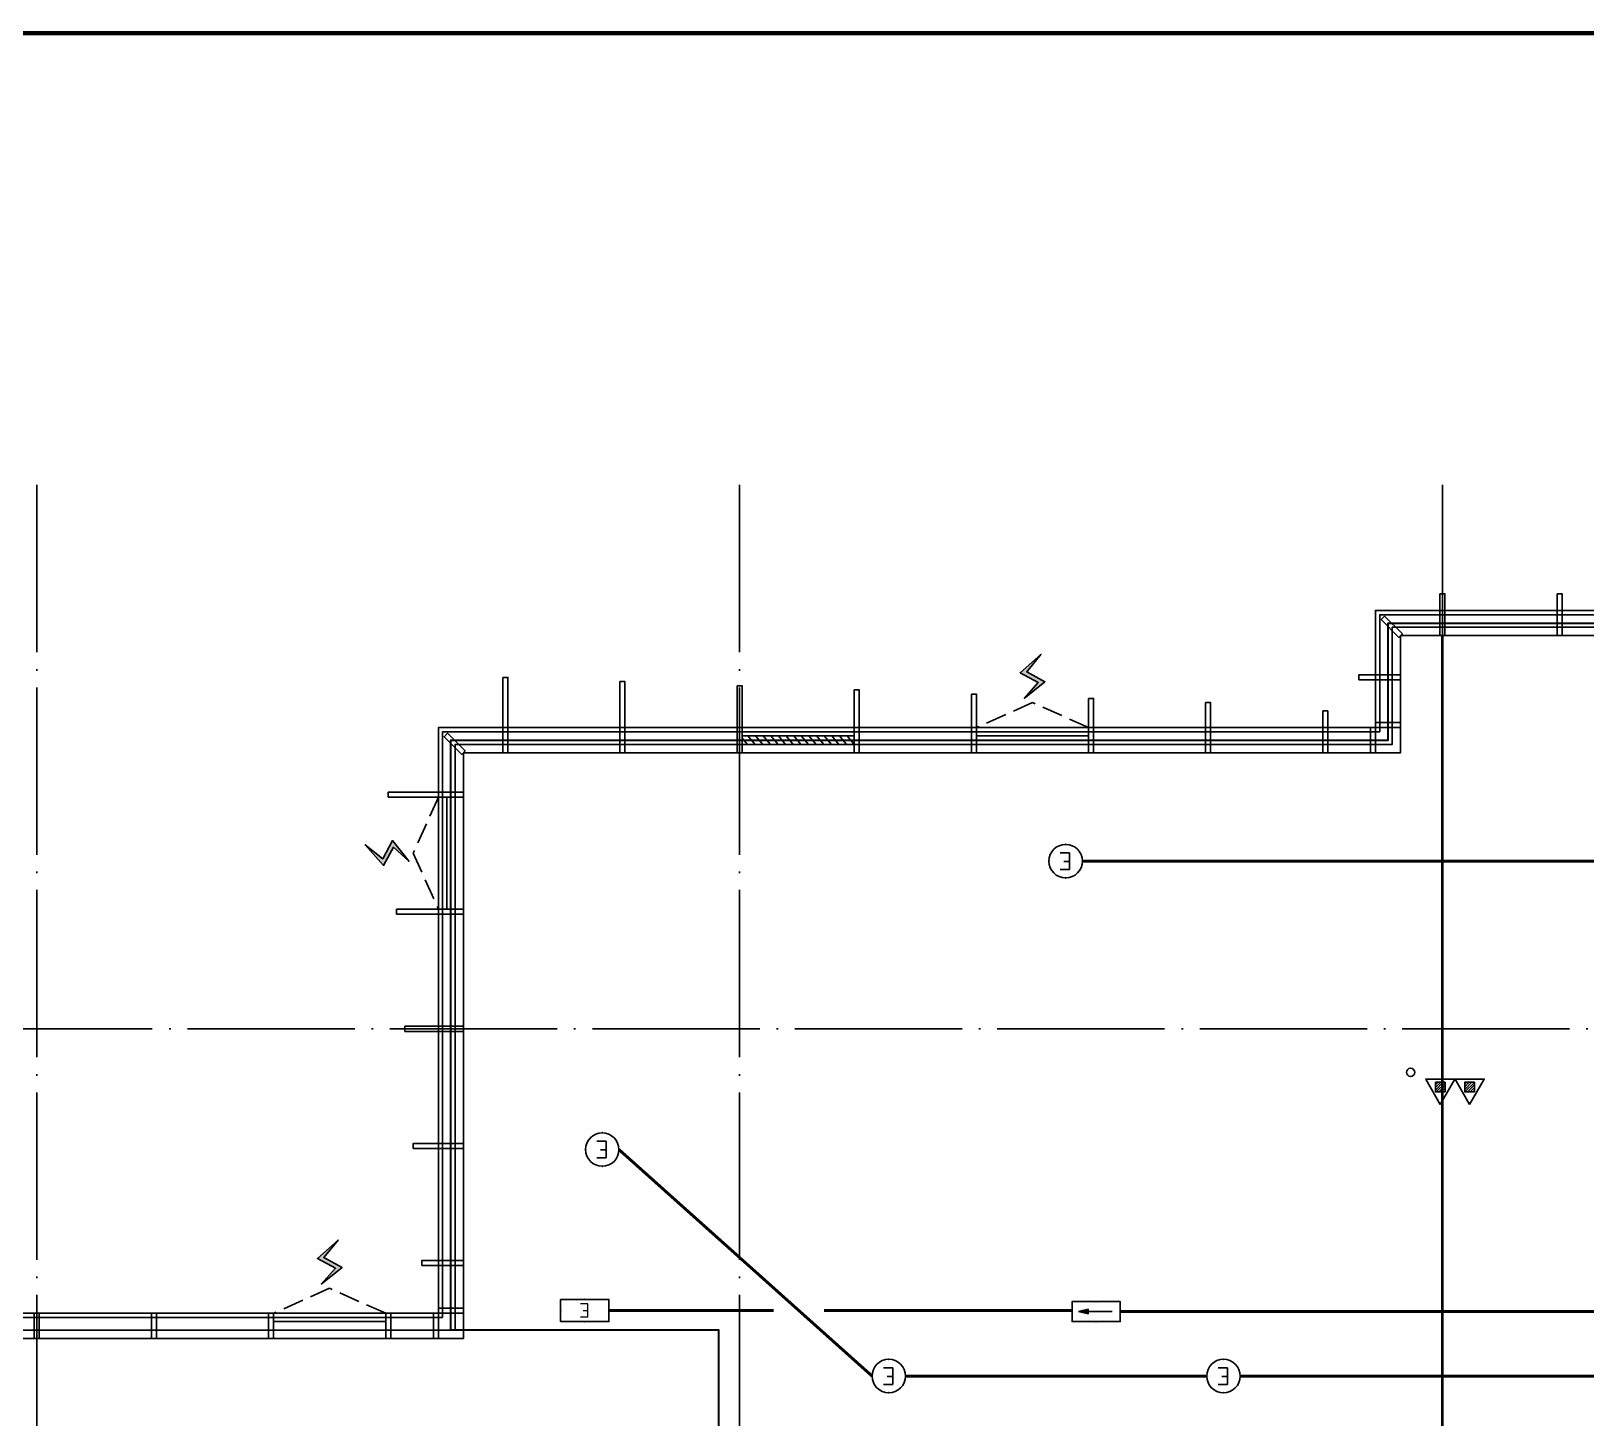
# Model space of a CAD drawing. Extents: x -292644 to 261407, y -12902 to 435090.
# Drawn here: x 120089 to 138672, y 147750 to 164325 of the extents above; entities that cross this region are included whole.
import ezdxf
from ezdxf.enums import TextEntityAlignment as Align
from ezdxf.xclip import XClip

# ---------------------------------------------------------------- set-up
doc = ezdxf.new("R2010")
doc.units = 0
doc.header["$LTSCALE"] = 1000
doc.header["$MEASUREMENT"] = 0
for name, pattern in [('104-10 轴网$0$DOTE', [2.42, 2, -0.2, 0.02, -0.2]), ('8#楼幕墙$0$109-34 轴网$0$L1$0$$AUDIT_BAD_LTYPE1', [0]), ('8#楼幕墙$0$DASH', [0.35, 0.25, -0.1]), ('DASH', [0.35, 0.25, -0.1]), ('X-104 8#10#平面_t3$0$109-34 轴网$0$L1$0$$AUDIT_BAD_LTYPE1', [0]), ('X-104 8#10#平面_t3$0$DASH', [0.35, 0.25, -0.1])]:
    doc.linetypes.add(name, pattern=pattern)
doc.layers.get('0').update_dxf_attribs({"linetype": 'CONTINUOUS'})
doc.layers.get('Defpoints').update_dxf_attribs({"linetype": 'CONTINUOUS'})
for name, color, linetype in [('104-10 轴网$0$A_AXIS-轴线', 36, '104-10 轴网$0$DOTE'), ('8#楼幕墙$0$04-电动窗', 1, 'CONTINUOUS'), ('8#楼幕墙$0$A-C_玻璃幕墙', 140, 'CONTINUOUS'), ('8#楼幕墙$0$A-SUR_看线', 231, 'CONTINUOUS'), ('8#楼幕墙$0$A-TECH_结构', 21, 'CONTINUOUS'), ('EQUIP-照明', 3, 'CONTINUOUS'), ('WIRE-应急', 2, 'DASH'), ('X-104 8#10#平面_t3$0$A-O_分水线', 127, 'CONTINUOUS'), ('X-104 8#10#平面_t3$0$A-SUR_看线', 231, 'CONTINUOUS'), ('X-104 8#10#平面_t3$0$A-TECH_结构', 21, 'CONTINUOUS'), ('X-104 8#10#平面_t3$0$水-消火栓', 41, 'CONTINUOUS')]:
    doc.layers.add(name, color=color, linetype=linetype)
doc.layers.add('X-104 8#10#平面_t3$0$000套内', color=226, linetype='CONTINUOUS', lineweight=30, plot=False)
doc.layers.get('X-104 8#10#平面_t3$0$A-O_分水线').off()
doc.styles.add('_TEL_DIM', font='SIMPLEX', dxfattribs={"width": 0.7, "height": 3.5, "bigfont": 'HZTXT'})
doc.styles.get("Standard").update_dxf_attribs({"font": 'gbenor.shx', "bigfont": 'gbcbig.shx'})

# ---------------------------------------------------------------- blocks, each defined once
blk = doc.blocks.new('104-10 轴网')
at = {"layer": '104-10 轴网$0$A_AXIS-轴线', "linetype": '104-10 轴网$0$DOTE'}
for p, q in [((128830, 40100), (128830, -6500)), ((137230, 40100), (137230, -6500)), ((145630, 40100), (145630, -6500)), ((168930, 33600), (113930, 33600))]:
    blk.add_line(p, q, dxfattribs=at)
at = {"layer": 'Defpoints'}
blk.add_lwpolyline([(104380, 45500), (178480, 45500), (178480, -11900), (104380, -11900)], close=True, dxfattribs=at)
blk = doc.blocks.new('图框-A1')
at = {"const_width": 0.5}
blk.add_lwpolyline([(766, 584), (25, 584), (25, 10), (766, 10)], close=True, dxfattribs=at)
blk = doc.blocks.new('X-104 8#10#平面_t3$0$fdhggh')
at = {"layer": 'X-104 8#10#平面_t3$0$A-TECH_结构', "linetype": 'X-104 8#10#平面_t3$0$109-34 轴网$0$L1$0$$AUDIT_BAD_LTYPE1'}
blk.add_lwpolyline([(42500, 147300), (42500, 157100), (24700, 157100), (24700, 155700), (13500, 155700), (13500, 148700), (7900, 148700), (7900, 147300), (-3300, 147300), (-3300, 136100), (-4700, 136100), (-4700, 115500), (8900, 115500), (8900, 118300), (20100, 118300), (20100, 130900), (27100, 130900), (27100, 135100), (33100, 135100), (33100, 132300), (45300, 132300), (45300, 147300)], close=True, dxfattribs=at)
blk = doc.blocks.new('104-8910 结构')
at = {"layer": 'Defpoints'}
blk.add_lwpolyline([(-19000, -118200), (61000, -118200), (61000, 41800), (-19000, 41800)], close=True, dxfattribs=at)
blk = doc.blocks.new('8#楼幕墙$0$$WINLIB2D$00000039')
at = {"color": 0}
for points in [[(-0.5, 0.5), (-0.5, -0.5)], [(0.5, 0.5), (-0.5, 0.5)], [(0.5, -0.5), (0.5, 0.5)], [(-0.5, 0.167), (0.5, 0.167)], [(-0.384, -0.167), (-0.448, 0.167)], [(-0.316, -0.167), (-0.38, 0.167)], [(-0.248, -0.167), (-0.312, 0.167)], [(-0.18, -0.167), (-0.244, 0.167)], [(-0.112, -0.167), (-0.176, 0.167)], [(-0.044, -0.167), (-0.108, 0.167)], [(0.024, -0.167), (-0.04, 0.167)], [(0.092, -0.167), (0.028, 0.167)], [(0.16, -0.167), (0.096, 0.167)], [(0.228, -0.167), (0.164, 0.167)], [(0.296, -0.167), (0.232, 0.167)], [(0.364, -0.167), (0.3, 0.167)], [(0.432, -0.167), (0.368, 0.167)], [(0.5, -0.167), (0.436, 0.167)], [(-0.452, -0.167), (-0.5, 0.084)], [(-0.5, -0.167), (0.5, -0.167)], [(0.5, -0.5), (-0.5, -0.5)]]:
    blk.add_lwpolyline(points, dxfattribs=at)
blk = doc.blocks.new('8#楼幕墙$0$$TCHSYS$WIN2D')
for p, q in [((-0.5, 0.5), (0.5, 0.5)), ((-0.5, 0.5), (-0.5, -0.5)), ((0.5, 0.5), (0.5, -0.5)), ((0.5, 0.167), (-0.5, 0.167)), ((0.5, -0.167), (-0.5, -0.167)), ((-0.5, -0.5), (0.5, -0.5))]:
    blk.add_line(p, q)
blk = doc.blocks.new('8#楼幕墙$0$开启扇')
at = {"layer": '8#楼幕墙$0$04-电动窗'}
h = blk.add_hatch(color=1, dxfattribs=at)
h.dxf.hatch_style = 1
h.paths.add_polyline_path([(771, 399), (600, 588), (817, 705), (569, 925), (738, 715), (521, 598)])
at = {"linetype": '8#楼幕墙$0$DASH'}
blk.add_lwpolyline([(0, 50), (670, 350), (1340, 50)], dxfattribs=at)
at = {"layer": '8#楼幕墙$0$04-电动窗', "color": 1}
blk.add_lwpolyline([(771, 399), (600, 588), (817, 705), (569, 925), (738, 715), (521, 598), (771, 399)], close=True, dxfattribs=at)
at = {"xscale": -1340, "yscale": 300, "zscale": 1340, "rotation": 180}
blk.add_blockref('8#楼幕墙$0$$TCHSYS$WIN2D', (670, -100), dxfattribs=at)
blk = doc.blocks.new('8#楼幕墙$0$ii')
blk.add_lwpolyline([(-1340, 0), (0, 0), (0, -150), (-1340, -150)], close=True)
blk = doc.blocks.new('8#楼幕墙$0$A$C13E80662')
for points in [[(150, 150), (150, 200), (0, 200), (0, 0), (150, 0)], [(150, 0), (200, 0), (200, 150), (150, 150)]]:
    blk.add_lwpolyline(points)
blk = doc.blocks.new('8#楼幕墙')
at = {"layer": '8#楼幕墙$0$A-C_玻璃幕墙'}
for points in [[(25170, 157600), (25230, 157600), (25230, 157100), (25170, 157100)], [(26570, 157600), (26630, 157600), (26630, 157100), (26570, 157100)], [(-3600, 136400), (-3600, 147600), (7600, 147600), (7600, 149000), (13200, 149000), (13200, 156000), (24400, 156000), (24400, 157400), (42800, 157400), (42800, 147600), (45600, 147600), (45600, 132000), (32800, 132000), (32800, 134800), (27400, 134800), (27400, 130600), (20400, 130600), (20400, 118000), (9200, 118000), (9200, 115200), (-5000, 115200), (-5000, 136400)], [(-3550, 136350), (-3550, 147550), (7650, 147550), (7650, 148950), (13250, 148950), (13250, 155950), (24450, 155950), (24450, 157350), (42750, 157350), (42750, 147550), (45550, 147550), (45550, 132050), (32850, 132050), (32850, 134850), (27350, 134850), (27350, 130650), (20350, 130650), (20350, 118050), (9150, 118050), (9150, 115250), (-4950, 115250), (-4950, 136350)], [(24509, 157333), (24467, 157291), (24679, 157079), (24721, 157121)], [(-3400, 136200), (-3400, 147400), (7800, 147400), (7800, 148800), (13400, 148800), (13400, 155800), (24600, 155800), (24600, 157200), (42600, 157200), (42600, 147400), (45400, 147400), (45400, 132200), (33000, 132200), (33000, 135000), (27200, 135000), (27200, 130800), (20200, 130800), (20200, 118200), (9000, 118200), (9000, 115400), (-4800, 115400), (-4800, 136200)], [(13970, 156600), (14030, 156600), (14030, 155700), (13970, 155700)], [(15370, 156550), (15430, 156550), (15430, 155700), (15370, 155700)], [(16770, 156500), (16830, 156500), (16830, 155700), (16770, 155700)], [(24200, 156570), (24200, 156630), (24700, 156630), (24700, 156570)], [(18170, 156450), (18230, 156450), (18230, 155700), (18170, 155700)], [(19570, 156400), (19630, 156400), (19630, 155700), (19570, 155700)], [(20970, 156350), (21030, 156350), (21030, 155700), (20970, 155700)], [(22370, 156300), (22430, 156300), (22430, 155700), (22370, 155700)], [(23770, 156200), (23830, 156200), (23830, 155700), (23770, 155700)], [(13309, 155933), (13267, 155891), (13479, 155679), (13521, 155721)], [(24400, 156000), (24340, 156000), (24340, 155700), (24400, 155700)], [(24400, 156060), (24400, 156000), (24700, 156000), (24700, 156060)], [(12600, 155170), (12600, 155230), (13500, 155230), (13500, 155170)], [(12700, 153770), (12700, 153830), (13500, 153830), (13500, 153770)], [(12800, 152370), (12800, 152430), (13500, 152430), (13500, 152370)], [(12900, 150970), (12900, 151030), (13500, 151030), (13500, 150970)], [(13000, 149570), (13000, 149630), (13500, 149630), (13500, 149570)], [(13200, 149060), (13200, 149000), (13500, 149000), (13500, 149060)], [(8370, 149000), (8430, 149000), (8430, 148700), (8370, 148700)], [(9770, 149000), (9830, 149000), (9830, 148700), (9770, 148700)], [(11170, 149000), (11230, 149000), (11230, 148700), (11170, 148700)], [(12570, 149000), (12630, 149000), (12630, 148700), (12570, 148700)], [(13200, 149000), (13140, 149000), (13140, 148700), (13200, 148700)]]:
    blk.add_lwpolyline(points, close=True, dxfattribs=at)
at = {"layer": '8#楼幕墙$0$A-SUR_看线'}
for p, q in [((9830, 149000), (9770, 149000)), ((11230, 149000), (11170, 149000)), ((12630, 149000), (12570, 149000))]:
    blk.add_line(p, q, dxfattribs=at)
at = {"layer": '8#楼幕墙$0$A-TECH_结构'}
blk.add_lwpolyline([(-3300, 136100), (-3300, 147300), (7900, 147300), (7900, 148700), (13500, 148700), (13500, 155700), (24700, 155700), (24700, 157100), (42500, 157100), (42500, 147300), (45300, 147300), (45300, 132300), (33100, 132300), (33100, 135100), (27100, 135100), (27100, 130900), (20100, 130900), (20100, 118300), (8900, 118300), (8900, 115500), (-4700, 115500), (-4700, 136100)], close=True, dxfattribs=at)
at = {"layer": '8#楼幕墙$0$A-C_玻璃幕墙'}
for p in [(26570, 157350), (16770, 155950), (18170, 155950)]:
    blk.add_blockref('8#楼幕墙$0$ii', p, dxfattribs=at)
at = {"layer": '8#楼幕墙$0$A-C_玻璃幕墙', "linetype": '8#楼幕墙$0$109-34 轴网$0$L1$0$$AUDIT_BAD_LTYPE1', "xscale": -1}
for p in [(20970, 155950), (12570, 148950)]:
    blk.add_blockref('8#楼幕墙$0$开启扇', p, dxfattribs=at)
at = {"layer": '8#楼幕墙$0$A-C_玻璃幕墙', "rotation": 90}
for name, p in [('8#楼幕墙$0$A$C13E80662', (24600, 155800)), ('8#楼幕墙$0$ii', (13250, 153770)), ('8#楼幕墙$0$ii', (13250, 152370)), ('8#楼幕墙$0$A$C13E80662', (13400, 148800))]:
    blk.add_blockref(name, p, dxfattribs=at)
at = {"layer": '8#楼幕墙$0$A-C_玻璃幕墙', "linetype": '8#楼幕墙$0$109-34 轴网$0$L1$0$$AUDIT_BAD_LTYPE1', "xscale": -1, "rotation": 90}
blk.add_blockref('8#楼幕墙$0$开启扇', (13250, 155170), dxfattribs=at)
at = {"layer": 'Defpoints', "color": 2, "linetype": '8#楼幕墙$0$109-34 轴网$0$L1$0$$AUDIT_BAD_LTYPE1', "xscale": 1340, "yscale": 300, "zscale": -1340}
blk.add_blockref('8#楼幕墙$0$$WINLIB2D$00000039', (17500, 155850), dxfattribs=at)
blk = doc.blocks.new('X-104 8#10#平面_t3$0$$TWTSYS$00000546')
h = blk.add_hatch()
h.set_pattern_fill('ANSI31', color=256, scale=200, style=0)
h.set_pattern_definition([(45, (-38543.802, -6670.83), (-17.67767, 17.67767), [])])
h.paths.add_polyline_path([(-65, 174), (65, 174), (65, 44), (-65, 44)])
for points in [[(0, 344), (-198, 0), (198, 0)], [(-65, 174), (65, 174), (65, 44), (-65, 44)]]:
    blk.add_lwpolyline(points, close=True)
blk = doc.blocks.new('X-104 8#10#平面_t3$0$A$C46662BA1')
at = {"layer": 'X-104 8#10#平面_t3$0$水-消火栓'}
blk.add_circle((136577, 151880), 50, dxfattribs=at)
at = {"layer": 'X-104 8#10#平面_t3$0$水-消火栓', "xscale": 0.88, "yscale": 0.88, "zscale": 0.88, "rotation": 179.9999999999992}
for p in [(136932, 151800), (137282, 151800)]:
    blk.add_blockref('X-104 8#10#平面_t3$0$$TWTSYS$00000546', p, dxfattribs=at)
blk = doc.blocks.new('X-104 8#10#平面_t3')
at = {"layer": 'X-104 8#10#平面_t3$0$000套内'}
blk.add_lwpolyline([(136857, 143750), (132207, 143750), (132207, 144850), (128307, 144850), (128307, 148800), (125107, 148800), (125107, 155850), (136307, 155850), (136307, 157250), (154407, 157250), (154407, 147450), (157207, 147450), (157207, 132150), (144707, 132150), (144707, 134950), (138957, 134950), (138957, 140850), (136857, 140850), (136857, 143750)], dxfattribs=at)
at = {"layer": 'X-104 8#10#平面_t3$0$A-SUR_看线'}
for p, q in [((121587, 149000), (121527, 149000)), ((122987, 149000), (122927, 149000)), ((124387, 149000), (124327, 149000))]:
    blk.add_line(p, q, dxfattribs=at)
at = {"layer": 'X-104 8#10#平面_t3$0$A-SUR_看线', "linetype": 'X-104 8#10#平面_t3$0$DASH', "ltscale": 2, "const_width": 30}
blk.add_lwpolyline([(136957, 157100), (136957, 144350)], dxfattribs=at)
at = {"linetype": 'X-104 8#10#平面_t3$0$109-34 轴网$0$L1$0$$AUDIT_BAD_LTYPE1'}
ref = blk.add_blockref('8#楼幕墙', (111757, 0), dxfattribs=at)
XClip(ref).set_block_clipping_path([(-18549.9999999995, -12899.9999999999), (65550.0000000003, 284100.0000000003)])
blk.add_blockref('X-104 8#10#平面_t3$0$fdhggh', (111757, 0), dxfattribs=at)
at = {"xscale": 100, "yscale": 100, "zscale": 100}
blk.add_blockref('图框-A1', (93207, 105900), dxfattribs=at)
at = {"linetype": 'X-104 8#10#平面_t3$0$109-34 轴网$0$L1$0$$AUDIT_BAD_LTYPE1'}
ref = blk.add_blockref('104-10 轴网', (-8673, 118800), dxfattribs=at)
XClip(ref).set_block_clipping_path([(104379.5977508624, -11900), (178479.5977508624, 45500)])
ref = blk.add_blockref('104-8910 结构', (153887, 46100), dxfattribs=dict(at, rotation=180))
XClip(ref).set_block_clipping_path([(-15919.9999999996, -118200.0000000001), (58180.0000000003, -60800.0000000001)])
at = {"layer": 'X-104 8#10#平面_t3$0$A-O_分水线', "linetype": 'X-104 8#10#平面_t3$0$109-34 轴网$0$L1$0$$AUDIT_BAD_LTYPE1'}
blk.add_blockref('X-104 8#10#平面_t3$0$A$C46662BA1', (0, 0), dxfattribs=at)
blk = doc.blocks.new('$equip$00001147')
blk.add_circle((0, 0), 0.5)
at = {"flags": 9}
blk.add_attdef('A', (0, 0), '', height=0.00002, dxfattribs=at)
blk = doc.blocks.new('$equip_U$00000361(HT0843)')
for p in [(0, 0.5), (-0.5, 0), (0.5, 0), (0, -0.5)]:
    blk.add_point(p)
blk.add_blockref('$equip$00001147', (0, 0))
at = {"color": 7, "style": '_TEL_DIM'}
blk.add_attdef('$TEXT$', text='', height=0.5, dxfattribs=at).set_placement((0, 0), align=Align.MIDDLE_CENTER)
at = {"color": 7, "style": '_TEL_DIM', "flags": 1}
for tag in ['A', 'REMARK']:
    blk.add_attdef(tag, text='', height=0.000025, dxfattribs=at).set_placement((0, 0), align=Align.MIDDLE_CENTER)
blk = doc.blocks.new('$equip$00002534')
for p, q in [((-0.72, 0.66), (-0.72, 0)), ((0.72, 0.66), (-0.72, 0.66)), ((0.72, 0), (0.72, 0.66)), ((-0.72, 0), (0.72, 0))]:
    blk.add_line(p, q)
blk.add_lwpolyline([(-0.72, 0.66), (-0.72, 0), (0.72, 0), (0.72, 0.66), (-0.72, 0.66), (-0.72, 0)])
for p in [(0, 0.66), (-0.72, 0.33), (0, 0), (0.72, 0.33)]:
    blk.add_point(p)
at = {"color": 7, "style": '_TEL_DIM'}
blk.add_attdef('$TEXT$', text='', height=0.4, dxfattribs=at).set_placement((0, 0.33), align=Align.MIDDLE_CENTER)
at = {"color": 7, "style": '_TEL_DIM', "flags": 1}
blk.add_attdef('A', text='', height=0.00002, dxfattribs=at).set_placement((0, 0), align=Align.MIDDLE_CENTER)
blk = doc.blocks.new('$equip$00002541')
blk.add_hatch(color=256).paths.add_polyline_path([(-0.24, 0.372), (-0.528, 0.3), (-0.24, 0.228)])
for p, q in [((-0.72, 0.6), (-0.72, 0)), ((0.72, 0.6), (-0.72, 0.6)), ((0.72, 0), (0.72, 0.6)), ((-0.72, 0), (0.72, 0)), ((-0.24, 0.372), (-0.528, 0.3)), ((-0.528, 0.3), (-0.24, 0.228)), ((-0.24, 0.372), (-0.24, 0.228))]:
    blk.add_line(p, q)
at = {"color": 7}
blk.add_line((-0.48, 0.3), (0.48, 0.3), dxfattribs=at)
blk.add_lwpolyline([(-0.72, 0.6), (-0.72, 0), (0.72, 0), (0.72, 0.6), (-0.72, 0.6), (-0.72, 0)])
for p in [(0, 0.6), (-0.72, 0.3), (0, 0), (0.72, 0.3)]:
    blk.add_point(p)
at = {"color": 7, "style": '_TEL_DIM', "flags": 1}
blk.add_attdef('A', text='', height=0.00002, dxfattribs=at).set_placement((0, 0), align=Align.MIDDLE_CENTER)

msp = doc.modelspace()

# ---------------------------------------------------------------- linework, layer by layer
at = {"layer": 'WIRE-应急', "linetype": 'DASH', "const_width": 35}
for points in [[(132654, 154404), (139007, 154404)], [(130140, 148250), (127115, 150957)], [(126994, 149033), (128965, 149033)], [(129564, 149033), (132530, 149033)], [(139007, 149021), (133106, 149021)], [(134140, 148250), (130540, 148250)], [(139007, 148250), (134540, 148250)]]:
    msp.add_lwpolyline(points, dxfattribs=at)

# ---------------------------------------------------------------- block references
msp.add_blockref('X-104 8#10#平面_t3', (0, 0))
at = {"layer": 'EQUIP-照明', "xscale": 400, "yscale": 400, "zscale": 400, "rotation": 180}
for p in [(132454, 154404), (126915, 150957), (130340, 148250), (134340, 148250)]:
    msp.add_blockref('$equip_U$00000361(HT0843)', p, dxfattribs=at).add_auto_attribs({'$TEXT$': 'E'})
at = {"layer": 'EQUIP-照明'}
ref = msp.add_blockref('$equip$00002534', (126706, 148901), dxfattribs=dict(at, xscale=400, yscale=400, zscale=400))
ref.add_attrib('$TEXT$', 'E', dxfattribs={"layer": '0', "color": 7, "height": 160, "rotation": 180, "style": '_TEL_DIM'}).set_placement((126706, 149033), align=Align.MIDDLE_CENTER)
at = {"layer": 'EQUIP-照明', "xscale": 400, "yscale": 400, "zscale": 400}
msp.add_blockref('$equip$00002541', (132818, 148901), dxfattribs=at)

doc.saveas('drawing.dxf')
